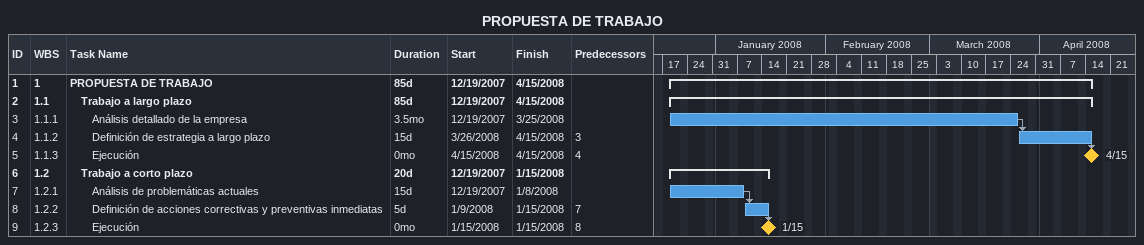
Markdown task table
PROPUESTA DE TRABAJO

| ID | WBS | Task | Duration | Start | Finish | Predecessors |
|---|---|---|---|---|---|---|
| 1 | 1 | **PROPUESTA DE TRABAJO** | 85d | 2007-12-19 | 2008-04-15 |  |
| 2 | 1.1 | **Trabajo a largo plazo** | 85d | 2007-12-19 | 2008-04-15 |  |
| 3 | 1.1.1 | Análisis detallado de la empresa | 3.5mo | 2007-12-19 | 2008-03-25 |  |
| 4 | 1.1.2 | Definición de estrategia a largo plazo | 15d | 2008-03-26 | 2008-04-15 | 3 |
| 5 | 1.1.3 | Ejecución | 0mo | 2008-04-15 | 2008-04-15 | 4 |
| 6 | 1.2 | **Trabajo a corto plazo** | 20d | 2007-12-19 | 2008-01-15 |  |
| 7 | 1.2.1 | Análisis de problemáticas actuales | 15d | 2007-12-19 | 2008-01-08 |  |
| 8 | 1.2.2 | Definición de acciones correctivas y preventivas inmediatas | 5d | 2008-01-09 | 2008-01-15 | 7 |
| 9 | 1.2.3 | Ejecución | 0mo | 2008-01-15 | 2008-01-15 | 8 |
